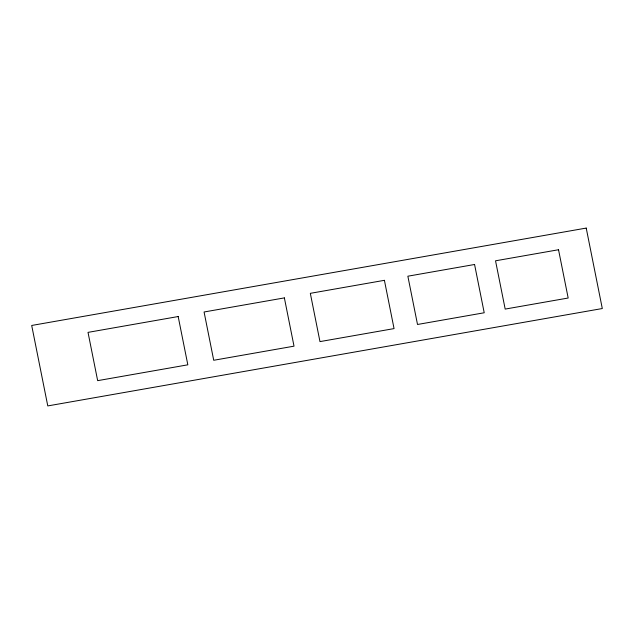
<?xml version="1.0" encoding="UTF-8"?>
<svg xmlns="http://www.w3.org/2000/svg" width="634" height="634" viewBox="0 0 634 634"><rect width="100%" height="100%" fill="white"/><g stroke="black" fill="none" stroke-linecap="round" stroke-linejoin="round"><path stroke-width="0.95" d="M586.22 228.082L31.7 325.464L47.78 405.919L602.3 308.536L586.22 228.082M178.178 316.54L88.015 332.374L97.66 380.654L187.83 364.819L178.178 316.54M284.373 297.893L204.077 311.991L213.721 360.271L294.017 346.164L284.373 297.893M384.41 280.323L310.327 293.336L319.972 341.607L394.055 328.602L384.41 280.323M474.573 264.489L407.86 276.202L417.513 324.481L484.217 312.768L474.573 264.489M558.53 249.741L495.534 260.804L505.179 309.083L568.175 298.02L558.53 249.741"/></g></svg>
